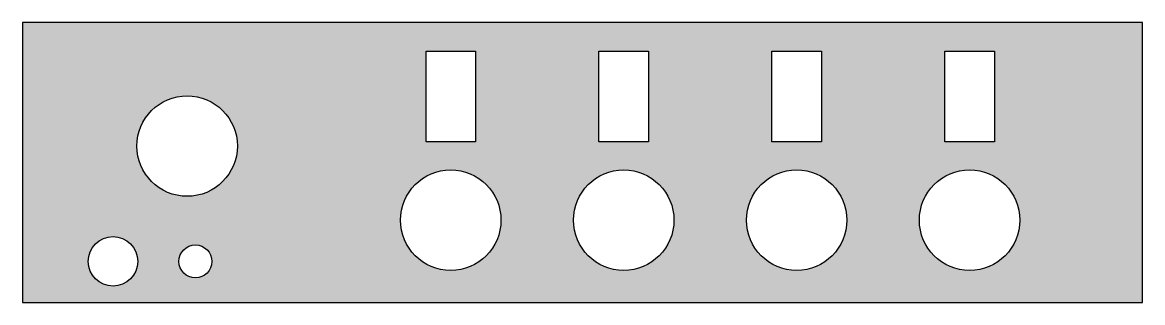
# Model space of a CAD drawing. Header units: inches. Extents: x 0 to 6.8, y 0 to 1.7.
import ezdxf

# ---------------------------------------------------------------- set-up
doc = ezdxf.new("R2010")
doc.units = ezdxf.units.IN
doc.layers.add('hrany', color=250, linetype='Continuous')

msp = doc.modelspace()

# ---------------------------------------------------------------- hatches: boundary and pattern name
at = {"layer": 'hrany', "lineweight": -3}
h = msp.add_hatch(color=256, dxfattribs=at)
h.dxf.hatch_style = 1
h.paths.add_polyline_path([(6.8, 1.7), (0, 1.7), (0, 0), (6.8, 0)])
h.paths.add_polyline_path([(1.305, 0.95, -1), (0.695, 0.95, -1)], flags=16)
h.paths.add_polyline_path([(2.45, 1.525), (2.75, 1.525), (2.75, 0.975), (2.45, 0.975)], flags=16)
h.paths.add_polyline_path([(2.905, 0.5, -1), (2.295, 0.5, -1)], flags=16)
h.paths.add_polyline_path([(1.15, 0.25, -1), (0.95, 0.25, -1)], flags=16)
h.paths.add_polyline_path([(0.7, 0.25, -1), (0.4, 0.25, -1)], flags=16)
h.paths.add_polyline_path([(3.955, 0.5, -1), (3.345, 0.5, -1)], flags=16)
h.paths.add_polyline_path([(3.5, 1.525), (3.8, 1.525), (3.8, 0.975), (3.5, 0.975)], flags=16)
h.paths.add_polyline_path([(5.005, 0.5, -1), (4.395, 0.5, -1)], flags=16)
h.paths.add_polyline_path([(4.55, 1.525), (4.85, 1.525), (4.85, 0.975), (4.55, 0.975)], flags=16)
h.paths.add_polyline_path([(6.055, 0.5, -1), (5.445, 0.5, -1)], flags=16)
h.paths.add_polyline_path([(5.6, 1.525), (5.9, 1.525), (5.9, 0.975), (5.6, 0.975)], flags=16)

# ---------------------------------------------------------------- linework, layer by layer
at = {"layer": 'Defpoints', "lineweight": -3}
for points in [[(2.45, 1.525), (2.75, 1.525), (2.75, 0.975), (2.45, 0.975)], [(3.5, 1.525), (3.8, 1.525), (3.8, 0.975), (3.5, 0.975)], [(4.55, 1.525), (4.85, 1.525), (4.85, 0.975), (4.55, 0.975)], [(5.6, 1.525), (5.9, 1.525), (5.9, 0.975), (5.6, 0.975)]]:
    msp.add_lwpolyline(points, close=True, dxfattribs=at)
at = {"layer": 'hrany', "lineweight": -3}
msp.add_lwpolyline([(0, 0), (6.8, 0), (6.8, 1.7), (0, 1.7)], close=True, dxfattribs=at)
msp.add_lwpolyline([(0, 0), (6.8, 0), (6.8, 1.7), (0, 1.7)], close=True, dxfattribs=at)
for centre in [(1, 0.95), (2.6, 0.5), (3.65, 0.5), (4.7, 0.5), (5.75, 0.5)]:
    msp.add_circle(centre, 0.305, dxfattribs=at)
at = {"layer": 'hrany'}
for centre, radius in [((0.55, 0.25), 0.15), ((1.05, 0.25), 0.1)]:
    msp.add_circle(centre, radius, dxfattribs=at)

doc.saveas('drawing.dxf')
